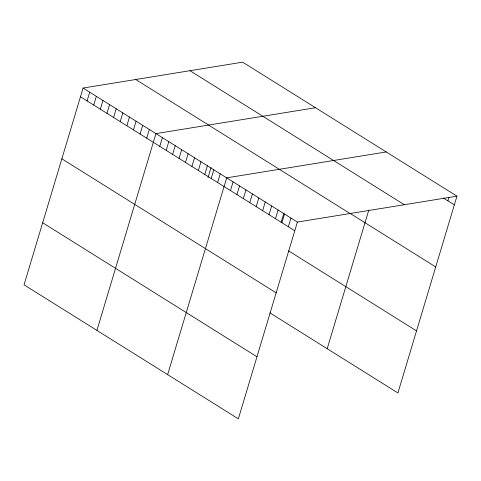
<?xml version="1.0" encoding="UTF-8"?>
<svg xmlns="http://www.w3.org/2000/svg" width="481" height="481" viewBox="0 0 481 481"><rect width="100%" height="100%" fill="white"/><g stroke="black" fill="none" stroke-linecap="round" stroke-linejoin="round"><path stroke-width="0.72" d="M456.95 196.176L242.646 62.157L83.087 88.053L24.05 284.824L238.354 418.843L297.39 222.072L456.95 196.176L397.913 392.947L269.913 312.903M87.097 100.902L89.706 92.19M93.723 105.044L96.332 96.332M100.343 109.187L102.958 100.475M106.968 113.33L109.584 104.617M113.594 117.472L116.204 108.76M120.214 121.615L122.829 112.903M126.84 125.757L129.455 117.045M133.465 129.9L136.075 121.188M140.085 134.043L142.701 125.331M146.711 138.185L149.326 129.473M96.915 330.393L155.946 133.616L315.506 107.72M159.764 146.35L162.38 137.638M166.192 150.367L168.807 141.661M172.625 154.389L175.234 145.677M179.052 158.411L181.668 149.699M185.48 162.428L188.095 153.722M191.913 166.45L194.522 157.738M198.34 170.472L200.956 161.76M204.768 174.495L207.383 165.783M208.026 177.555L211.021 167.562M211.201 178.511L213.811 169.805M217.628 182.533L220.238 173.821M167.635 374.621L226.671 177.844L386.231 151.948M230.483 190.572L233.099 181.866M236.917 194.595L239.526 185.882M243.344 198.617L245.959 189.905M249.771 202.633L252.387 193.927M256.205 206.656L258.814 197.95M262.632 210.678L265.247 201.966M269.059 214.7L271.675 205.988M275.493 218.717L278.102 210.011M281.09 222.45L283.886 213.131M281.92 222.739L284.53 214.027M288.347 226.761L290.963 218.049M327.194 348.725L368.807 210.023M447.907 200.866L448.911 197.517M443.229 197.938L454.335 204.882M189.989 70.701L404.293 204.72M349.801 213.215L435.72 266.949M135.738 79.503L350.048 213.522M83.087 88.053L297.39 222.072M80.471 96.759L294.775 230.778M288.534 250.841L416.534 330.886M61.851 158.82L276.16 292.845M42.671 222.763L256.974 356.782"/></g></svg>
